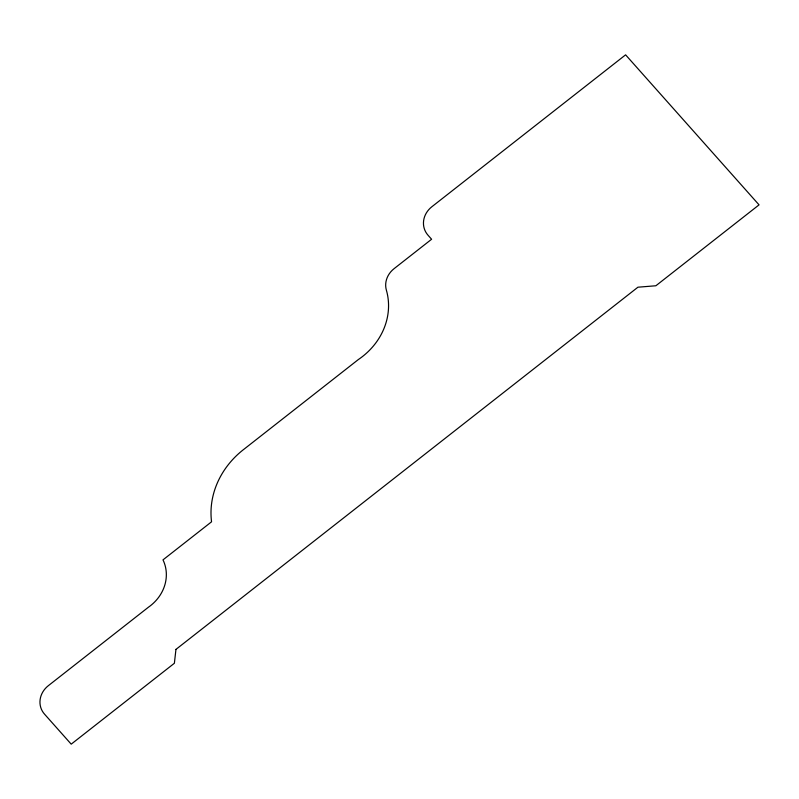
<?xml version="1.0" encoding="UTF-8"?>
<svg xmlns="http://www.w3.org/2000/svg" width="799" height="799" viewBox="0 0 799 799"><rect width="100%" height="100%" fill="white"/><g stroke="black" fill="none" stroke-linecap="round" stroke-linejoin="round"><path stroke-width="1.2" d="M175.95 649.397L174.382 663.26L71.211 744.159L44.524 714.146A22.052 19.855 -21.7 0 1 48.369 685.662L148.434 607.21A41.598 37.453 -21.7 0 0 162.996 559.869L211.555 521.797A84.694 76.245 -21.7 0 1 244.514 448.808L358.322 359.57A68.055 61.263 -21.7 0 0 386.376 290.157A22.052 19.855 -21.7 0 1 394.097 268.654L431.6 239.251L428.024 235.226A22.052 19.855 -21.7 0 1 431.869 206.741L625.607 54.841L759.05 204.864L655.869 285.762L637.932 287.201L175.95 649.397"/></g></svg>
